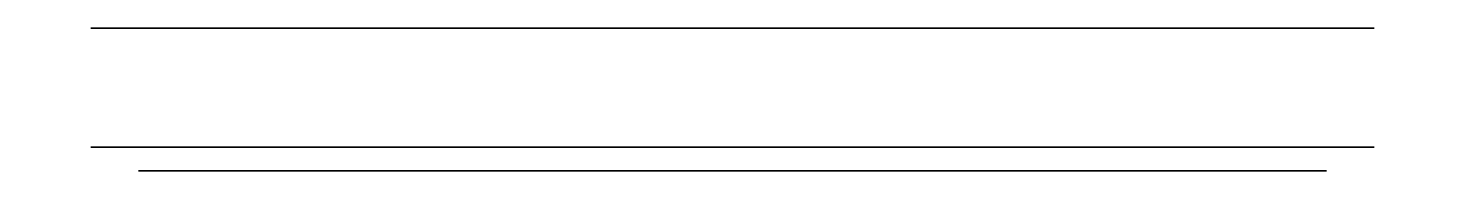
# Model space of a CAD drawing. Header units: centimetres. Extents: x -5.9 to 5.9, y 0 to 1.2.
import ezdxf

# ---------------------------------------------------------------- set-up
doc = ezdxf.new("R2010")
doc.units = ezdxf.units.CM
doc.header["$MEASUREMENT"] = 0
for name, color, linetype in [('filter_chamber_bottom v1_Sketch1', 7, 'Continuous'), ('filter_chamber_bottom v1_Sketch2', 7, 'Continuous'), ('filter_chamber_bottom v1_Sketch3', 7, 'Continuous'), ('filter_chamber_bottom v1_Sketch4', 7, 'Continuous'), ('filter_chamber_bottom v1_Sketch5', 7, 'Continuous')]:
    doc.layers.add(name, color=color, linetype=linetype)

msp = doc.modelspace()

# ---------------------------------------------------------------- linework, layer by layer
at = {"layer": 'filter_chamber_bottom v1_Sketch1', "extrusion": (0, 1, 0)}
msp.add_circle((0, 0), 5, dxfattribs=at)
at = {"layer": 'filter_chamber_bottom v1_Sketch1'}
msp.add_point((0, 0), dxfattribs=at)
at = {"layer": 'filter_chamber_bottom v1_Sketch2'}
msp.add_line((0, 0.2), (3.2, 0.2), dxfattribs=at)
at = {"layer": 'filter_chamber_bottom v1_Sketch2', "extrusion": (0, 1, 0)}
msp.add_circle((0, 0, 0.2), 5, dxfattribs=at)
at = {"layer": 'filter_chamber_bottom v1_Sketch2'}
msp.add_point((0, 0.2), dxfattribs=at)
at = {"layer": 'filter_chamber_bottom v1_Sketch3', "extrusion": (0, 1, 0)}
for centre, radius in [((0, 0, 0.2), 5.4), ((0, 0, 0.2), 5), ((0, 0, 0.2), 1.7), ((-3.2, 0, 0.2), 0.4)]:
    msp.add_circle(centre, radius, dxfattribs=at)
at = {"layer": 'filter_chamber_bottom v1_Sketch3'}
msp.add_point((0, 0.2), dxfattribs=at)
at = {"layer": 'filter_chamber_bottom v1_Sketch4'}
for q in [(-5.4, 1.2), (-5.4, 1.2), (-3.818, 1.2, 3.818), (3.818, 1.2, 3.818)]:
    msp.add_line((0, 1.2), q, dxfattribs=at)
at = {"layer": 'filter_chamber_bottom v1_Sketch4', "extrusion": (0, 1, 0)}
for radius in [5.4, 5]:
    msp.add_circle((0, 0, 1.2), radius, dxfattribs=at)
at = {"layer": 'filter_chamber_bottom v1_Sketch4'}
msp.add_point((0, 1.2), dxfattribs=at)
at = {"layer": 'filter_chamber_bottom v1_Sketch5'}
for p, q in [((0, 1.2), (-5.4, 1.2)), ((0, 1.2), (-5.4, 1.2)), ((-3.818, 1.2, 3.818), (-3.536, 1.2, 3.536)), ((0, 1.2), (-3.818, 1.2, -3.818)), ((0, 1.2), (3.818, 1.2, -3.818)), ((3.536, 1.2, 3.536), (3.818, 1.2, 3.818))]:
    msp.add_line(p, q, dxfattribs=at)
at = {"layer": 'filter_chamber_bottom v1_Sketch5', "extrusion": (0, 1, 0)}
for radius in [5.4, 5]:
    msp.add_arc((0, 0, 1.2), radius, 135, 45, dxfattribs=at)
at = {"layer": 'filter_chamber_bottom v1_Sketch5'}
msp.add_point((0, 1.2), dxfattribs=at)

doc.saveas('drawing.dxf')
